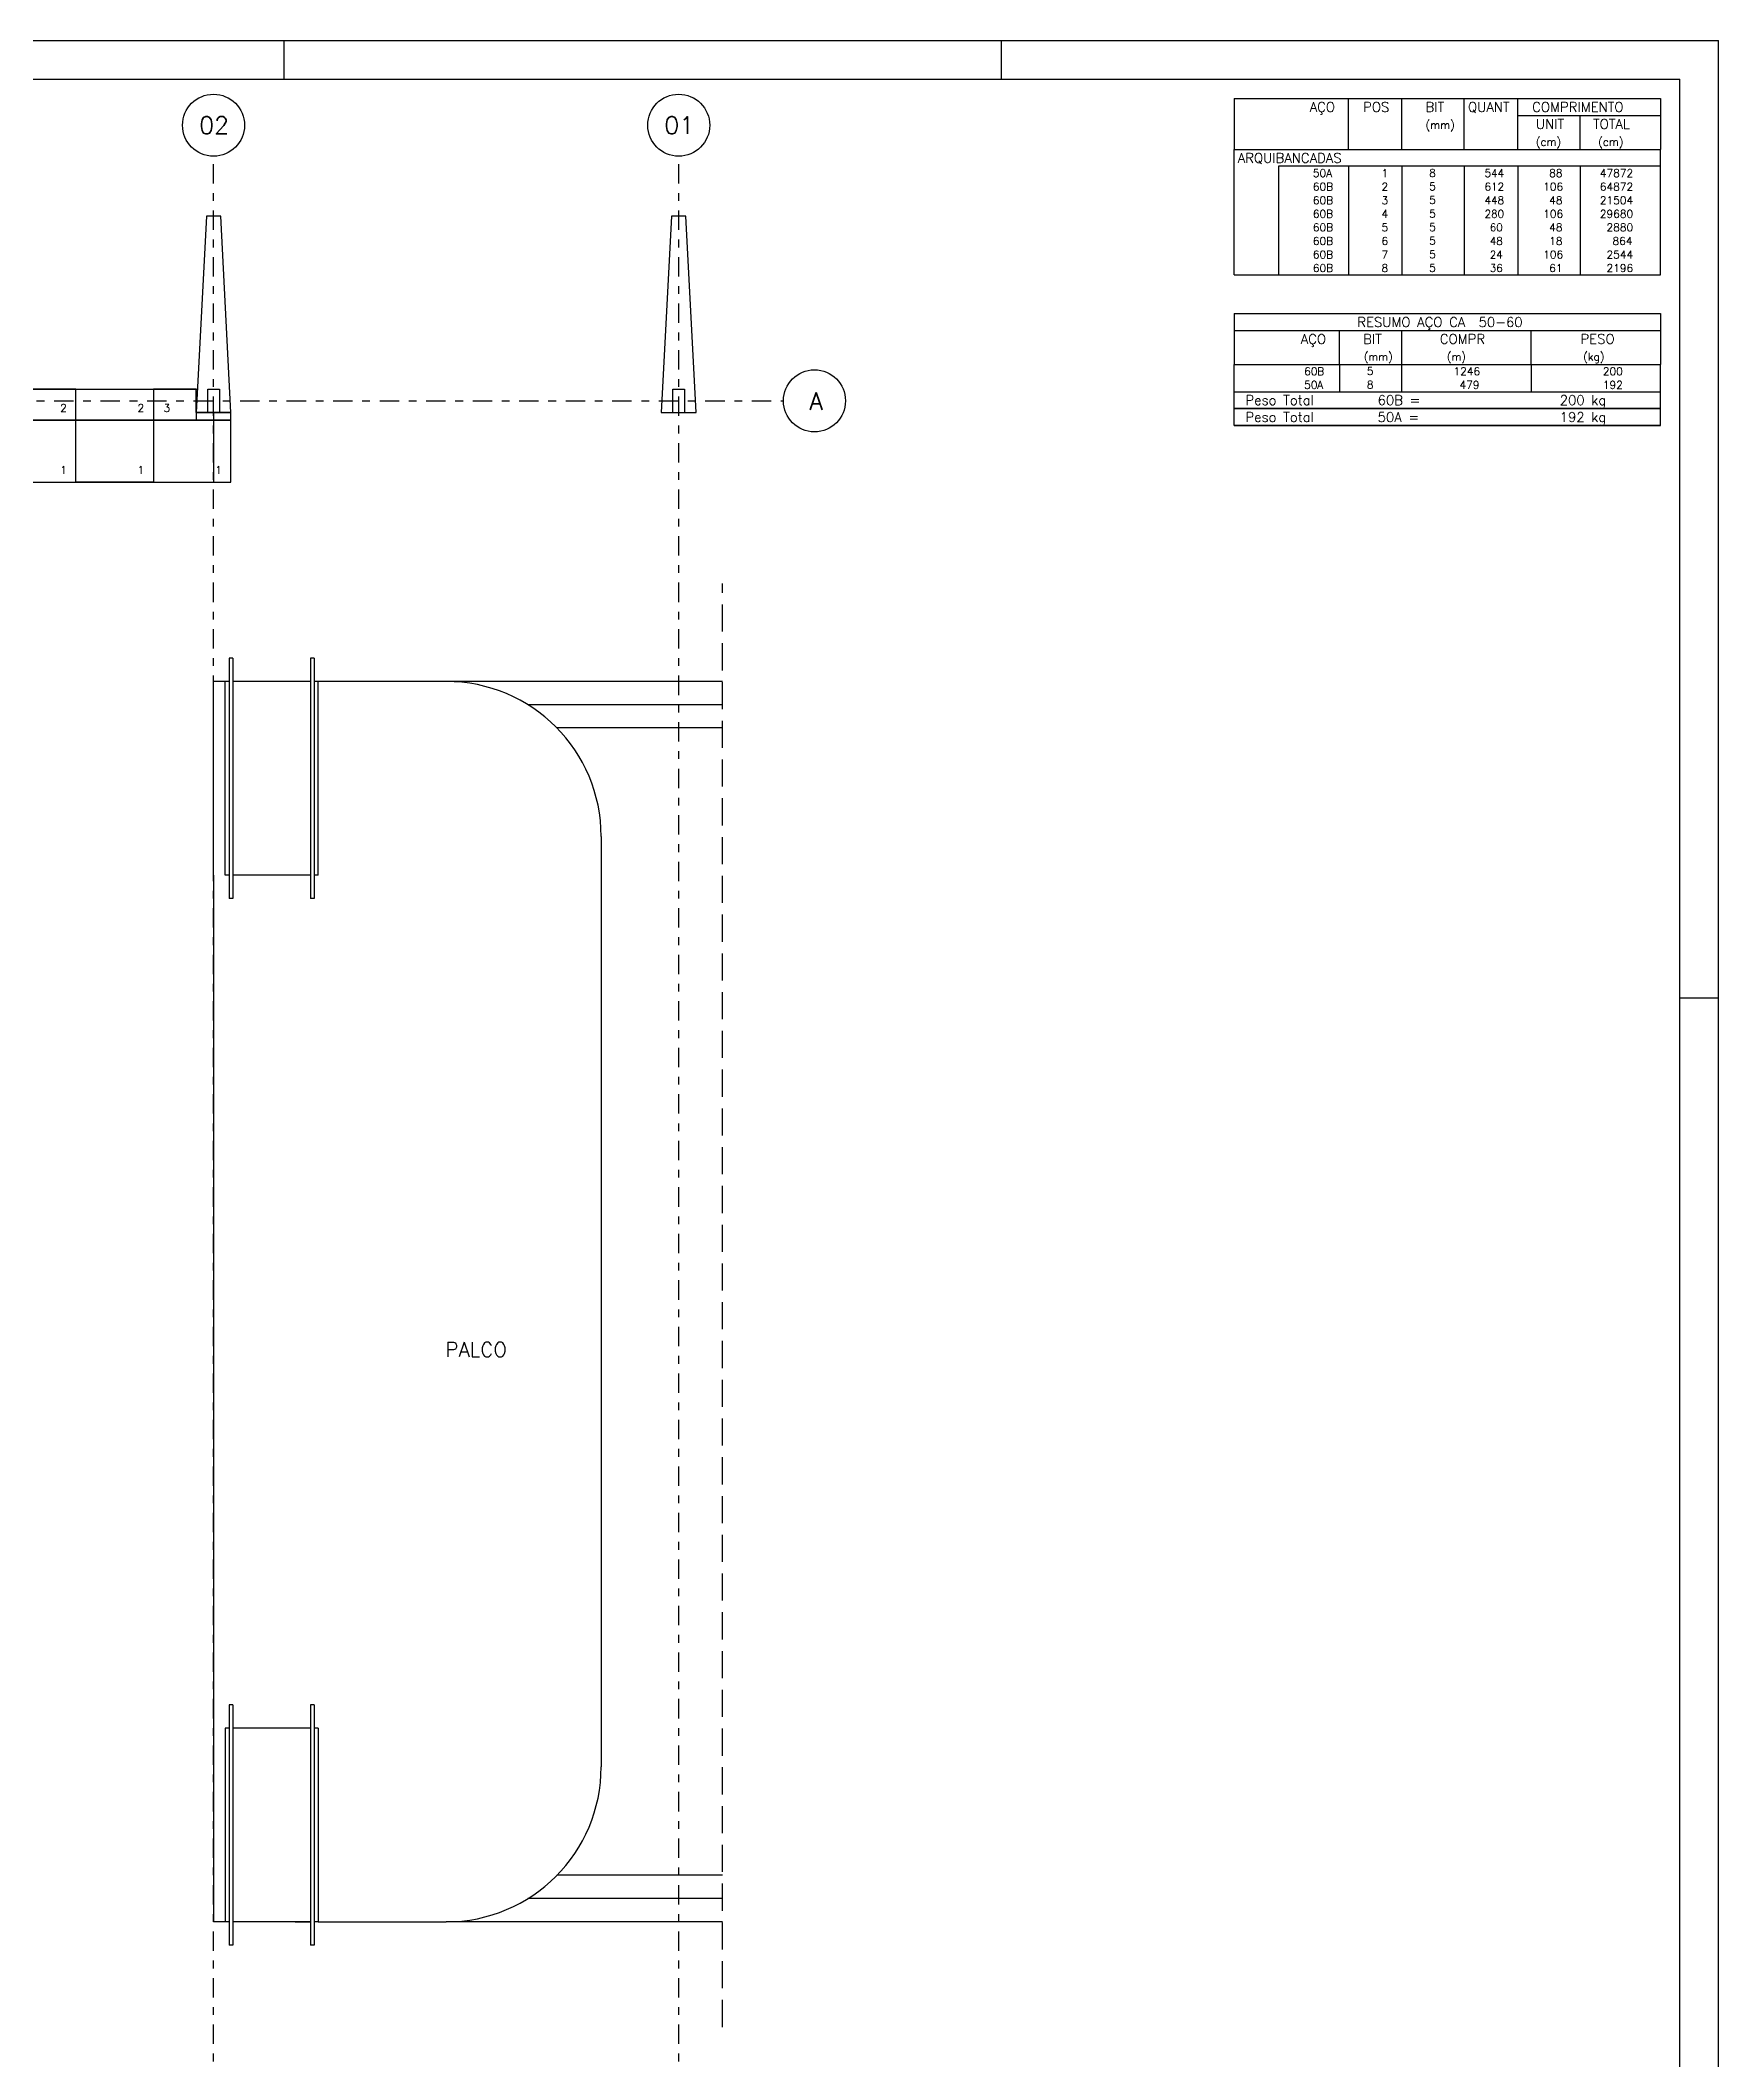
# Model space of a CAD drawing. Extents: x 87 to 216, y 36 to 112.
# Drawn here: x 124.32 to 145.97, y 86.11 to 112.16 of the extents above; entities that cross this region are included whole.
import ezdxf
from ezdxf.enums import TextEntityAlignment as Align

# ---------------------------------------------------------------- set-up
doc = ezdxf.new("R2010")
doc.units = 0
doc.header["$LTSCALE"] = 0.5
doc.header["$MEASUREMENT"] = 0
for name, pattern in [('DASHDOT2', [0.5, 0.25, -0.125, 0, -0.125]), ('EIXO', [5.4, 5, -0.2, 0, -0.2]), ('ESTILO_TQS_0001', [1, 0.7, -0.3])]:
    doc.linetypes.add(name, pattern=pattern)
for name, color, linetype in [('06', 6, 'CONTINUOUS'), ('1', 2, 'CONTINUOUS'), ('3', 9, 'CONTINUOUS'), ('AN_EIXOS', 8, 'EIXO'), ('ARQUIB', 3, 'CONTINUOUS'), ('ARQUIT', 8, 'CONTINUOUS'), ('CERCADURA', 7, 'CONTINUOUS')]:
    doc.layers.add(name, color=color, linetype=linetype)
doc.styles.add('50-250', font='SIMPLEX.shx', dxfattribs={"height": 0.3})
doc.styles.get("Standard").update_dxf_attribs({"font": 'romans.shx'})

msp = doc.modelspace()

# ---------------------------------------------------------------- linework, layer by layer
at = {"layer": '06'}
for p in [(87.769, 111.661), (145.469, 70.611)]:
    msp.add_line(p, (145.469, 111.661), dxfattribs=at)
at = {"layer": '1', "linetype": 'Continuous'}
for p, q in [((139.719, 111.411), (139.719, 110.754)), ((139.719, 111.411), (145.219, 111.411)), ((141.194, 110.754), (141.194, 111.411)), ((141.884, 110.754), (141.884, 111.411)), ((142.689, 110.754), (142.689, 111.411)), ((143.379, 110.754), (143.379, 111.411)), ((145.219, 111.411), (145.219, 110.754)), ((143.379, 111.192), (145.219, 111.192)), ((144.184, 110.754), (144.184, 111.192)), ((139.719, 110.754), (145.219, 110.754)), ((139.719, 110.536), (139.719, 110.754)), ((139.719, 110.754), (145.219, 110.754)), ((145.219, 110.536), (145.219, 110.754)), ((139.719, 110.361), (139.719, 110.536)), ((145.219, 110.536), (140.294, 110.536)), ((140.294, 110.536), (140.294, 110.361)), ((141.194, 110.536), (141.194, 110.361)), ((141.884, 110.536), (141.884, 110.361)), ((142.689, 110.536), (142.689, 110.361)), ((143.379, 110.536), (143.379, 110.361)), ((144.184, 110.536), (144.184, 110.361)), ((145.219, 110.361), (145.219, 110.536)), ((139.719, 110.186), (139.719, 110.361)), ((139.719, 110.011), (139.719, 110.186)), ((140.294, 110.361), (140.294, 110.186)), ((140.294, 110.186), (140.294, 110.011)), ((141.194, 110.361), (141.194, 110.186)), ((141.194, 110.186), (141.194, 110.011)), ((141.884, 110.361), (141.884, 110.186)), ((141.884, 110.186), (141.884, 110.011)), ((142.689, 110.361), (142.689, 110.186)), ((142.689, 110.186), (142.689, 110.011)), ((143.379, 110.361), (143.379, 110.186)), ((143.379, 110.186), (143.379, 110.011)), ((144.184, 110.361), (144.184, 110.186)), ((144.184, 110.186), (144.184, 110.011)), ((145.219, 110.186), (145.219, 110.361)), ((145.219, 110.011), (145.219, 110.186)), ((139.719, 109.836), (139.719, 110.011)), ((140.294, 110.011), (140.294, 109.836)), ((141.194, 110.011), (141.194, 109.836)), ((141.884, 110.011), (141.884, 109.836)), ((142.689, 110.011), (142.689, 109.836)), ((143.379, 110.011), (143.379, 109.836)), ((144.184, 110.011), (144.184, 109.836)), ((145.219, 109.836), (145.219, 110.011)), ((139.719, 109.661), (139.719, 109.836)), ((139.719, 109.486), (139.719, 109.661)), ((140.294, 109.836), (140.294, 109.661)), ((140.294, 109.661), (140.294, 109.486)), ((141.194, 109.836), (141.194, 109.661)), ((141.194, 109.661), (141.194, 109.486)), ((141.884, 109.836), (141.884, 109.661)), ((141.884, 109.661), (141.884, 109.486)), ((142.689, 109.836), (142.689, 109.661)), ((142.689, 109.661), (142.689, 109.486)), ((143.379, 109.836), (143.379, 109.661)), ((143.379, 109.661), (143.379, 109.486)), ((144.184, 109.836), (144.184, 109.661)), ((144.184, 109.661), (144.184, 109.486)), ((145.219, 109.661), (145.219, 109.836)), ((145.219, 109.486), (145.219, 109.661)), ((139.719, 109.311), (139.719, 109.486)), ((140.294, 109.486), (140.294, 109.311)), ((141.194, 109.486), (141.194, 109.311)), ((141.884, 109.486), (141.884, 109.311)), ((142.689, 109.486), (142.689, 109.311)), ((143.379, 109.486), (143.379, 109.311)), ((144.184, 109.486), (144.184, 109.311)), ((145.219, 109.311), (145.219, 109.486)), ((139.719, 109.136), (139.719, 109.311)), ((140.294, 109.311), (140.294, 109.136)), ((141.194, 109.311), (141.194, 109.136)), ((141.884, 109.311), (141.884, 109.136)), ((142.689, 109.311), (142.689, 109.136)), ((143.379, 109.311), (143.379, 109.136)), ((144.184, 109.311), (144.184, 109.136)), ((145.219, 109.136), (145.219, 109.311)), ((139.719, 109.136), (145.219, 109.136)), ((139.719, 108.636), (139.719, 107.979)), ((139.719, 108.636), (145.219, 108.636)), ((145.219, 108.636), (145.219, 107.979)), ((139.719, 108.417), (145.219, 108.417)), ((141.079, 107.979), (141.079, 108.417)), ((141.884, 107.979), (141.884, 108.417)), ((143.551, 107.979), (143.551, 108.417)), ((139.719, 107.979), (145.219, 107.979)), ((139.719, 107.804), (139.719, 107.979)), ((141.079, 107.979), (141.079, 107.804)), ((141.884, 107.804), (141.884, 107.979)), ((143.551, 107.979), (143.551, 107.804)), ((145.219, 107.804), (145.219, 107.979)), ((139.719, 107.629), (139.719, 107.804)), ((139.719, 107.629), (145.219, 107.629)), ((139.719, 107.411), (139.719, 107.629)), ((139.719, 107.629), (145.219, 107.629)), ((141.079, 107.804), (141.079, 107.629)), ((141.884, 107.629), (141.884, 107.804)), ((143.551, 107.804), (143.551, 107.629)), ((145.219, 107.629), (145.219, 107.804)), ((145.219, 107.411), (145.219, 107.629)), ((145.219, 107.411), (139.719, 107.411)), ((139.719, 107.192), (139.719, 107.411)), ((139.719, 107.411), (145.219, 107.411)), ((145.219, 107.192), (145.219, 107.411)), ((145.219, 107.192), (139.719, 107.192)), ((139.719, 107.192), (145.219, 107.192))]:
    msp.add_line(p, q, dxfattribs=at)
at = {"layer": '3', "linetype": 'ESTILO_TQS_0001'}
msp.add_line((133.121, 86.534), (133.121, 105.154), dxfattribs=at)
at = {"layer": 'AN_EIXOS', "linetype": 'DASHDOT2', "ltscale": 2}
for p, q in [((126.556, 81.516), (126.556, 110.666)), ((132.556, 81.516), (132.556, 110.666))]:
    msp.add_line(p, q, dxfattribs=at)
at = {"layer": 'AN_EIXOS', "linetype": 'Continuous'}
for centre in [(126.556, 111.066), (132.556, 111.066)]:
    msp.add_circle(centre, 0.4, dxfattribs=at)
at = {"layer": 'ARQUIB'}
for points in [[(124.781, 107.661), (123.781, 107.661), (123.781, 107.261), (124.781, 107.261)], [(124.781, 107.661), (125.781, 107.661), (125.781, 107.261), (124.781, 107.261)], [(126.331, 107.361), (126.331, 107.661), (125.781, 107.661), (125.781, 107.261), (126.781, 107.261), (126.781, 107.361), (126.331, 107.361)], [(124.781, 107.261), (123.781, 107.261), (123.781, 106.461), (124.781, 106.461)], [(124.781, 107.261), (125.781, 107.261), (125.781, 106.461), (124.781, 106.461)], [(126.781, 107.261), (125.781, 107.261), (125.781, 106.461), (126.781, 106.461)]]:
    msp.add_lwpolyline(points, close=True, dxfattribs=at)
at = {"layer": 'ARQUIT'}
for p, q in [((120.766, 107.661), (126.347, 107.661)), ((126.331, 107.361), (126.331, 107.261)), ((126.556, 107.361), (126.556, 106.461)), ((126.781, 106.461), (126.781, 107.361)), ((90.331, 107.261), (126.331, 107.261)), ((109.781, 106.461), (126.781, 106.461)), ((126.756, 104.191), (126.756, 101.091)), ((126.806, 104.191), (126.756, 104.191)), ((126.806, 104.191), (126.806, 101.091)), ((127.806, 104.191), (127.806, 101.091)), ((127.856, 104.191), (127.806, 104.191)), ((127.856, 104.191), (127.856, 101.091)), ((126.556, 101.391), (126.556, 103.891)), ((126.706, 103.891), (126.556, 103.891)), ((126.706, 101.391), (126.706, 103.891)), ((126.756, 103.891), (126.706, 103.891)), ((127.806, 103.891), (126.806, 103.891)), ((127.906, 103.891), (127.856, 103.891)), ((129.556, 103.891), (127.906, 103.891)), ((127.906, 101.391), (127.906, 103.891)), ((133.121, 103.891), (129.556, 103.891)), ((133.121, 103.591), (130.61, 103.591)), ((133.121, 103.291), (130.985, 103.291)), ((131.556, 101.891), (131.556, 89.891)), ((126.556, 101.391), (126.556, 90.391)), ((126.756, 101.391), (126.706, 101.391)), ((127.806, 101.391), (126.806, 101.391)), ((127.906, 101.391), (127.856, 101.391)), ((126.806, 101.091), (126.756, 101.091)), ((127.856, 101.091), (127.806, 101.091)), ((126.756, 90.691), (126.756, 87.591)), ((126.806, 90.691), (126.756, 90.691)), ((126.806, 90.691), (126.806, 87.591)), ((127.806, 90.691), (127.806, 87.591)), ((127.856, 90.691), (127.806, 90.691)), ((127.856, 90.691), (127.856, 87.591)), ((126.556, 90.391), (126.556, 87.891)), ((126.756, 90.391), (126.706, 90.391)), ((126.706, 90.391), (126.706, 87.891)), ((127.806, 90.391), (126.806, 90.391)), ((127.906, 90.391), (127.856, 90.391)), ((127.906, 90.391), (127.906, 87.891)), ((133.121, 88.491), (130.985, 88.491)), ((133.121, 88.191), (130.61, 88.191)), ((126.706, 87.891), (126.556, 87.891)), ((126.756, 87.891), (126.706, 87.891)), ((127.806, 87.891), (126.806, 87.891)), ((127.607, 87.891), (127.806, 87.891)), ((127.906, 87.891), (127.856, 87.891)), ((127.906, 87.891), (129.556, 87.891)), ((133.121, 87.891), (129.556, 87.891)), ((126.806, 87.591), (126.756, 87.591)), ((127.856, 87.591), (127.806, 87.591))]:
    msp.add_line(p, q, dxfattribs=at)
at = {"layer": 'ARQUIT', "linetype": 'DASHDOT2', "ltscale": 2}
msp.add_line((88.499, 107.511), (133.907, 107.511), dxfattribs=at)
at = {"layer": 'ARQUIT'}
for points in [[(126.465, 109.891), (126.331, 107.361), (126.781, 107.361), (126.648, 109.891)], [(132.465, 109.891), (132.331, 107.361), (132.781, 107.361), (132.648, 109.891)]]:
    msp.add_lwpolyline(points, close=True, dxfattribs=at)
for points in [[(126.481, 107.361), (126.481, 107.661), (126.631, 107.661), (126.631, 107.361), (126.481, 107.361)], [(132.481, 107.361), (132.481, 107.661), (132.631, 107.661), (132.631, 107.361)]]:
    msp.add_lwpolyline(points, dxfattribs=at)
at = {"layer": 'ARQUIT', "linetype": 'Continuous'}
msp.add_circle((134.307, 107.511), 0.4, dxfattribs=at)
at = {"layer": 'ARQUIT'}
for centre, start, end in [((129.556, 101.891), 0, 90), ((129.556, 89.891), 270, 0)]:
    msp.add_arc(centre, 2, start, end, dxfattribs=at)
at = {"layer": 'CERCADURA'}
for p, q in [((86.519, 112.161), (145.969, 112.161)), ((127.469, 111.661), (127.469, 112.161)), ((136.719, 111.661), (136.719, 112.161)), ((145.969, 70.111), (145.969, 112.161)), ((145.469, 99.811), (145.969, 99.811))]:
    msp.add_line(p, q, dxfattribs=at)

# ---------------------------------------------------------------- texts
at = {"layer": '1', "linetype": 'Continuous'}
for s, height, p in [('AÇO', 0.125, (140.694, 111.239)), ('POS', 0.125, (141.384, 111.239)), ('BIT', 0.125, (142.189, 111.239)), ('QUANT', 0.125, (142.737, 111.239)), ('COMPRIMENTO', 0.125, (143.564, 111.239)), ('(mm)', 0.1, (142.189, 111.02)), ('UNIT', 0.125, (143.612, 111.02)), ('TOTAL', 0.125, (144.349, 111.02)), ('ARQUIBANCADAS', 0.125, (139.767, 110.582)), ('(cm)', 0.1, (143.612, 110.801)), ('(cm)', 0.1, (144.417, 110.801)), ('     50A', 0.1, (140.364, 110.398)), ('  1', 0.1, (141.484, 110.398)), ('    8  ', 0.1, (141.937, 110.401)), (' 544', 0.1, (142.879, 110.398)), ('    88', 0.1, (143.484, 110.398)), ('  47872', 0.1, (144.301, 110.398)), ('     60B', 0.1, (140.364, 110.223)), ('  2', 0.1, (141.484, 110.223)), ('    5  ', 0.1, (141.937, 110.226)), (' 612', 0.1, (142.879, 110.223)), ('   106', 0.1, (143.484, 110.223)), ('  64872', 0.1, (144.301, 110.223)), ('     60B', 0.1, (140.364, 110.048)), ('     60B', 0.1, (140.364, 109.873)), ('  3', 0.1, (141.484, 110.048)), ('  4', 0.1, (141.484, 109.873)), ('    5  ', 0.1, (141.937, 110.051)), ('    5  ', 0.1, (141.937, 109.876)), (' 448', 0.1, (142.879, 110.048)), (' 280', 0.1, (142.879, 109.873)), ('   106', 0.1, (143.484, 109.873)), ('    48', 0.1, (143.484, 110.048)), ('  21504', 0.1, (144.301, 110.048)), ('  29680', 0.1, (144.301, 109.873)), ('     60B', 0.1, (140.364, 109.698)), ('  5', 0.1, (141.484, 109.698)), ('    5  ', 0.1, (141.937, 109.701)), ('  60', 0.1, (142.879, 109.698)), ('    48', 0.1, (143.484, 109.698)), ('   2880', 0.1, (144.301, 109.698)), ('     60B', 0.1, (140.364, 109.523)), ('     60B', 0.1, (140.364, 109.348)), ('  7', 0.1, (141.484, 109.348)), ('  6', 0.1, (141.484, 109.523)), ('    5  ', 0.1, (141.937, 109.526)), ('    5  ', 0.1, (141.937, 109.351)), ('  48', 0.1, (142.879, 109.523)), ('  24', 0.1, (142.879, 109.348)), ('   106', 0.1, (143.484, 109.348)), ('    18', 0.1, (143.484, 109.523)), ('   2544', 0.1, (144.301, 109.348)), ('    864', 0.1, (144.301, 109.523)), ('     60B', 0.1, (140.364, 109.173)), ('  8', 0.1, (141.484, 109.173)), ('    5  ', 0.1, (141.937, 109.176)), ('  36', 0.1, (142.879, 109.173)), ('    61', 0.1, (143.484, 109.173)), ('   2196', 0.1, (144.301, 109.173)), ('AÇO', 0.125, (140.579, 108.245)), ('RESUMO AÇO CA  50-60', 0.125, (141.309, 108.464)), ('BIT', 0.125, (141.384, 108.245)), ('COMPR', 0.125, (142.373, 108.247)), ('PESO', 0.125, (144.188, 108.247)), ('(mm)', 0.1, (141.391, 108.031)), ('(m)', 0.1, (142.462, 108.031)), ('(kg)', 0.1, (144.222, 108.031)), ('     60B', 0.1, (140.249, 107.842)), ('    5  ', 0.1, (141.132, 107.845)), ('    1246', 0.1, (142.253, 107.842)), ('    200', 0.1, (144.177, 107.842)), ('Peso Total        60B =', 0.125, (139.865, 107.457)), ('     50A', 0.1, (140.249, 107.667)), ('    8  ', 0.1, (141.132, 107.67)), ('     479', 0.1, (142.253, 107.667)), ('    200 kg', 0.125, (143.547, 107.457)), ('    192', 0.1, (144.177, 107.667)), ('2', 0.1, (124.576, 107.368)), ('2', 0.1, (125.576, 107.368)), ('3', 0.1, (125.909, 107.368)), ('Peso Total        50A =', 0.125, (139.865, 107.239)), ('    192 kg', 0.125, (143.547, 107.239)), ('1', 0.1, (124.576, 106.568)), ('1', 0.1, (125.576, 106.568)), ('1', 0.1, (126.576, 106.568))]:
    msp.add_text(s, height=height, dxfattribs=at).set_placement(p)
at = {"layer": 'ARQUIT', "style": '50-250'}
for s, height, p in [('02', 0.225, (126.563, 111.066)), ('01', 0.225, (132.563, 111.066)), ('A', 0.225, (134.329, 107.508)), ('PALCO', 0.1875, (129.944, 95.273))]:
    msp.add_text(s, height=height, dxfattribs=at).set_placement(p, align=Align.MIDDLE_CENTER)

doc.saveas('drawing.dxf')
